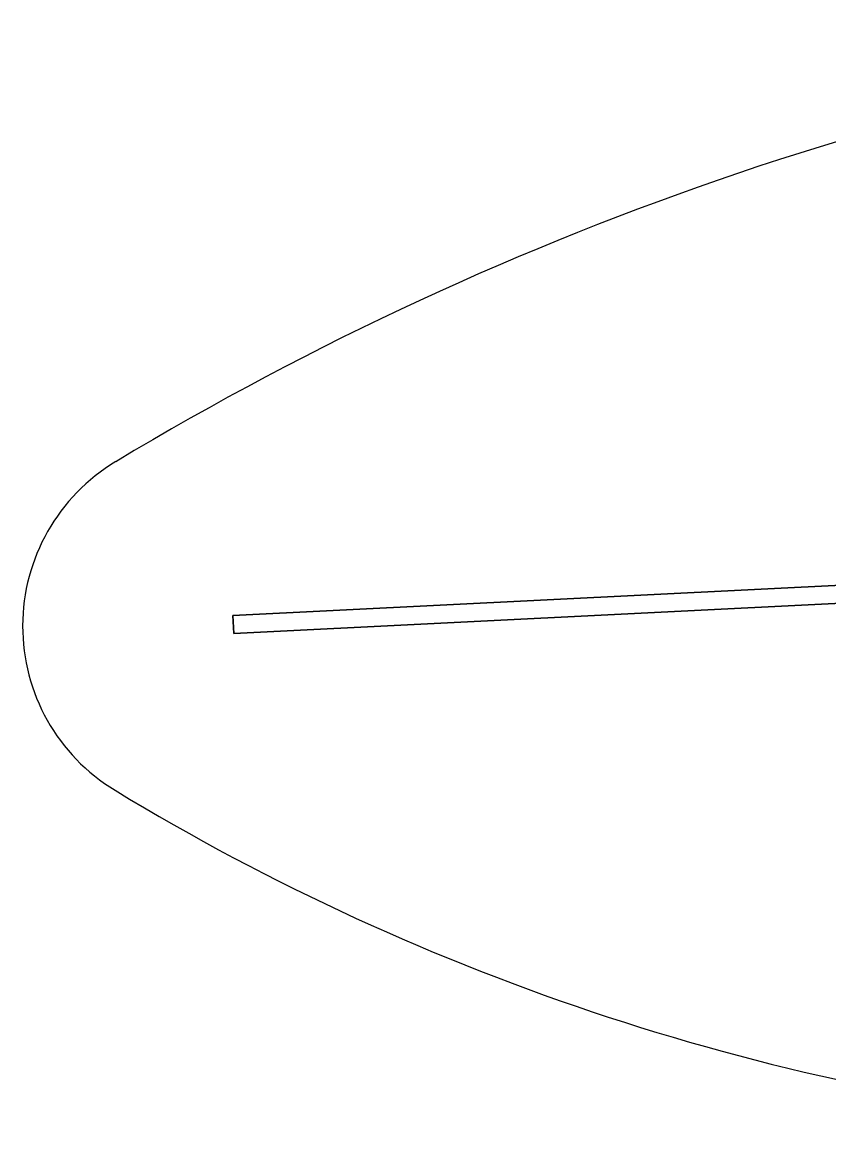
# Model space of a CAD drawing. Header units: metres. Extents: x -658 to -58, y -713 to -118.
# Drawn here: x -216.375 to -215.229, y -200.874 to -199.304 of the extents above; entities that cross this region are included whole.
import ezdxf

# ---------------------------------------------------------------- set-up
doc = ezdxf.new("R2010")
doc.units = ezdxf.units.M
doc.header["$LTSCALE"] = 100
doc.layers.add('plan', color=8, linetype='Continuous')

# ---------------------------------------------------------------- blocks, each defined once
blk = doc.blocks.new('BampB_ITALIA_-_SEVEN_TABLE_10767 - BampB_ITALIA_-_SEVEN_TABLE_10767-5269593-الدور الاول')
for p, q in [((0.3462, 0.0505), (0.8612, 0.4941)), ((0.8612, 0.4941), (0.3462, 0.0505)), ((0.8612, 0.4941), (0.8777, 0.4748)), ((0.8777, 0.4748), (0.8612, 0.4941)), ((0.8777, 0.4748), (0.3185, -0.0069)), ((0.3185, -0.0069), (0.8777, 0.4748)), ((-0.8708, -0.0598), (0.2023, -0.007)), ((0.2023, -0.007), (-0.8708, -0.0598)), ((0.2111, -0.032), (-0.8695, -0.0852)), ((-0.8695, -0.0852), (0.2111, -0.032)), ((0.3113, -0.046), (0.537, -0.4634)), ((0.537, -0.4634), (0.3113, -0.046)), ((-0.8695, -0.0852), (-0.8708, -0.0598)), ((-0.8708, -0.0598), (-0.8695, -0.0852)), ((0.5146, -0.4755), (0.3028, -0.0837)), ((0.3028, -0.0837), (0.5146, -0.4755)), ((0.537, -0.4634), (0.5146, -0.4755)), ((0.5146, -0.4755), (0.537, -0.4634))]:
    blk.add_line(p, q)
for centre, radius, start, end in [((1.3031, -3.7401), 4.5471, 96.3774, 120.9713), ((0.8347, 0.4507), 0.3302, 350.1499, 96.3774), ((-2.006, 0.944), 3.2134, 332.1624, 350.1499), ((-0.8966, -0.0749), 0.2725, 120.9713, 238.6931), ((0.1906, 0.2312), 0.2385, 272.8175, 310.7422), ((0.1906, 0.2312), 0.2385, 272.8175, 310.7422), ((0.3393, -0.0309), 0.0318, 130.7422, 208.3947), ((0.3393, -0.0309), 0.0317, 130.7422, 208.3947), ((0.2159, -0.1306), 0.0988, 28.3947, 92.8175), ((0.2159, -0.1306), 0.0988, 28.3947, 92.8175), ((0.712, 2.57), 3.3682, 238.6931, 264.9545), ((0.4537, -0.355), 0.4318, 264.9545, 332.1624)]:
    blk.add_arc(centre, radius, start, end)
blk = doc.blocks.new('A$Cb06f5615')
at = {"layer": 'plan', "rotation": 0.04430819785609331}
blk.add_blockref('BampB_ITALIA_-_SEVEN_TABLE_10767 - BampB_ITALIA_-_SEVEN_TABLE_10767-5269593-الدور الاول', (-27.0035, 11.1695), dxfattribs=at)

msp = doc.modelspace()

# ---------------------------------------------------------------- block references
at = {"layer": 'plan'}
msp.add_blockref('A$Cb06f5615', (-188.202, -211.2557), dxfattribs=at)

doc.saveas('drawing.dxf')
